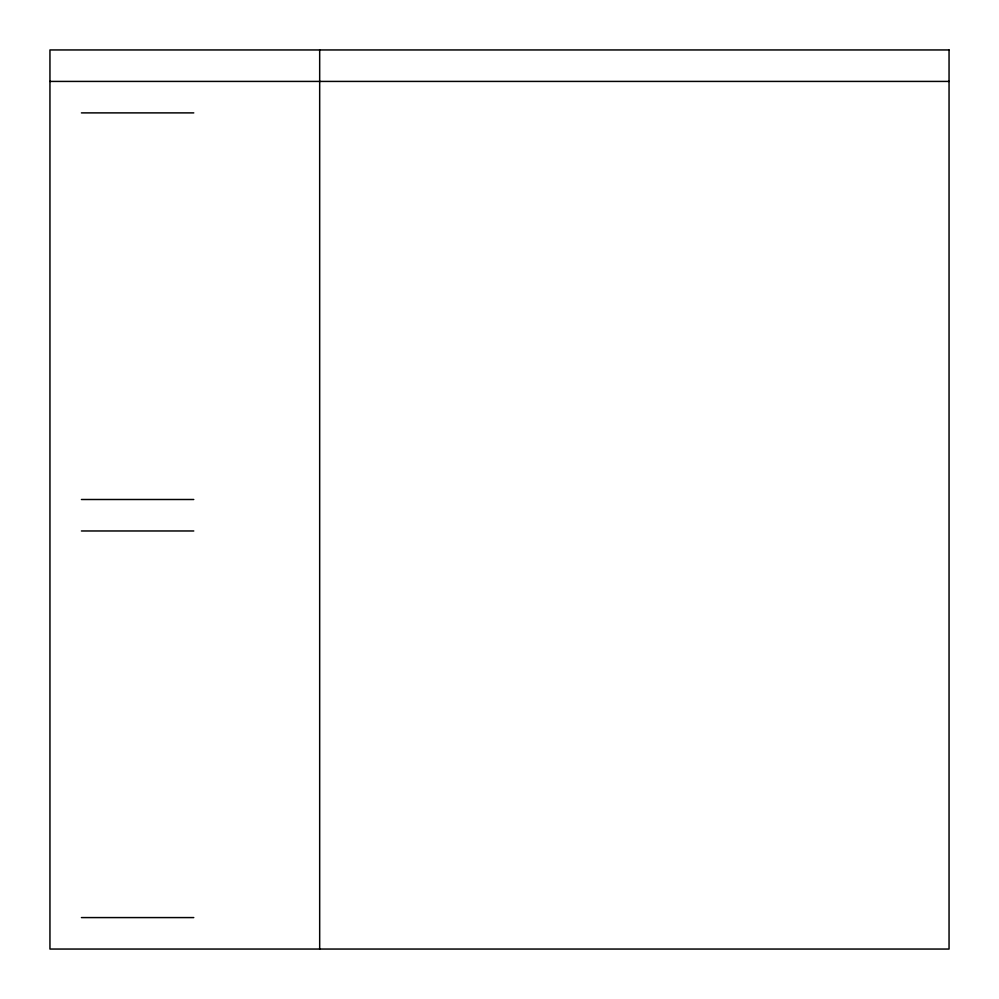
<?xml version="1.0" encoding="UTF-8"?>
<svg xmlns="http://www.w3.org/2000/svg" width="999" height="999" viewBox="0 0 999 999"><rect width="100%" height="100%" fill="white"/><g stroke="black" fill="none" stroke-linecap="round" stroke-linejoin="round"><path stroke-width="1.5" d="M49.95 81.419L949.05 81.419M81.419 112.887L193.769 112.887M81.419 499.5L193.769 499.5M81.419 530.968L193.769 530.968M81.419 917.582L193.769 917.582M319.68 49.95L319.68 949.05M949.05 49.95L49.95 49.95L49.95 949.05L949.05 949.05L949.05 49.95"/></g></svg>
